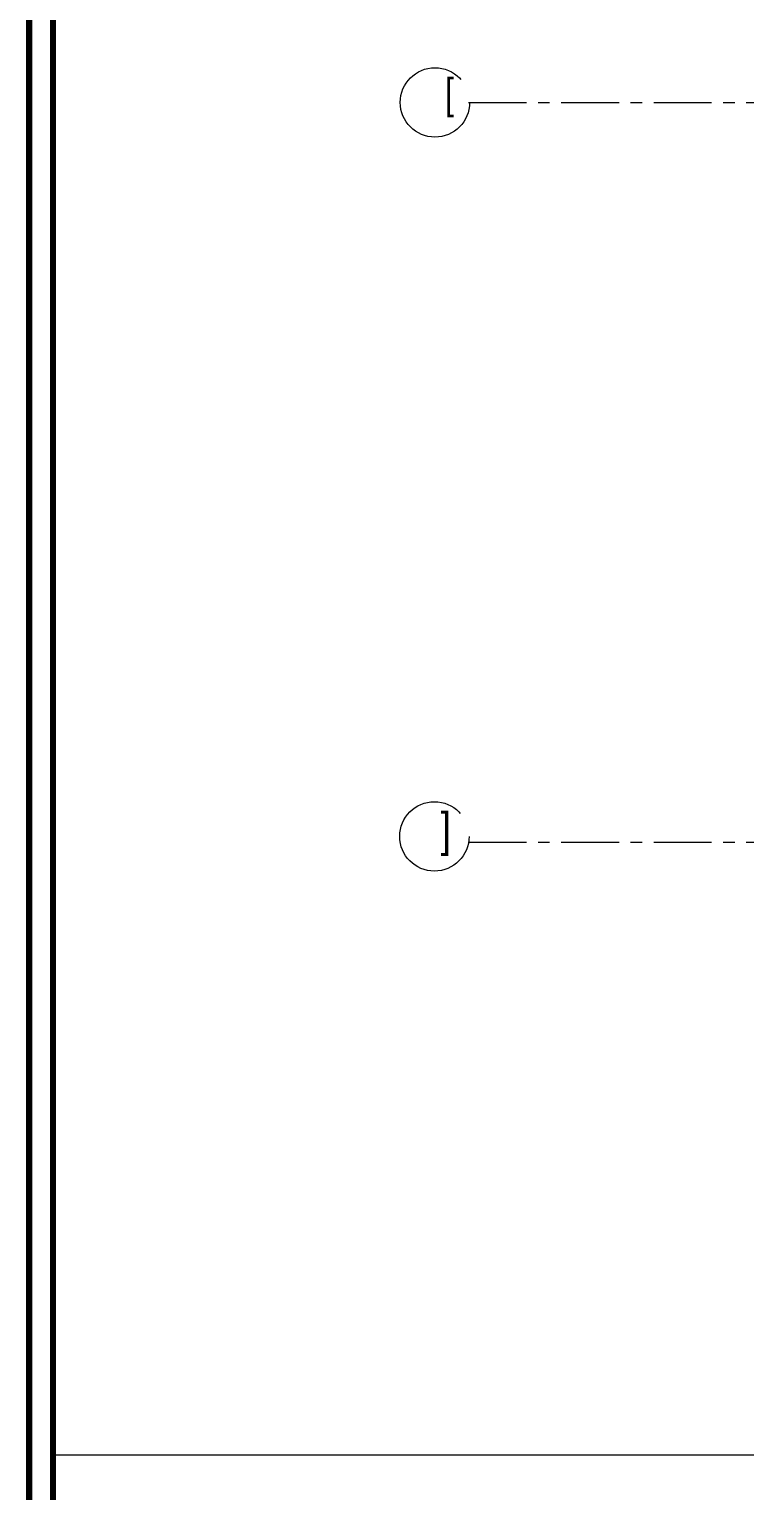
# Model space of a CAD drawing. Extents: x 800 to 995, y 398 to 804.
# Drawn here: x 847.85 to 857.13, y 605.25 to 624.22 of the extents above; entities that cross this region are included whole.
import ezdxf

# ---------------------------------------------------------------- set-up
doc = ezdxf.new("R2010")
doc.units = 0
doc.header["$MEASUREMENT"] = 0
doc.linetypes.add('CENTERX2', pattern=[4, 2.5, -0.5, 0.5, -0.5])
for name, color, linetype, lineweight in [('axis', 1, 'CENTERX2', 5), ('txt in circle', 11, 'CONTINUOUS', 13), ('UG-BORDER', 20, 'CONTINUOUS', 80)]:
    doc.layers.add(name, color=color, linetype=linetype, lineweight=lineweight)
doc.styles.add('SOSA2', font='SOSA.shx', dxfattribs={"width": 0.8})

msp = doc.modelspace()

# ---------------------------------------------------------------- linework, layer by layer
at = {"layer": 'axis', "color": 0, "ltscale": 0.3}
for p, q in [((853.545, 623.266), (857.608, 623.266)), ((853.545, 613.666), (857.608, 613.666))]:
    msp.add_line(p, q, dxfattribs=at)
at = {"layer": 'axis', "color": 0}
for centre in [(853.108, 623.266), (853.101, 613.742)]:
    msp.add_circle(centre, 0.45, dxfattribs=at)
at = {"layer": 'UG-BORDER'}
for p, q in [((847.847, 640.361), (847.847, 570.361)), ((847.847, 570.361), (847.847, 640.361)), ((848.151, 640.057), (848.151, 570.664))]:
    msp.add_line(p, q, dxfattribs=at)
at = {"layer": 'UG-BORDER', "color": 14, "lineweight": 20}
msp.add_line((926.487, 605.714), (848.151, 605.714), dxfattribs=at)

# ---------------------------------------------------------------- texts
at = {"layer": 'txt in circle', "color": 0, "ltscale": 0.01, "attachment_point": 5, "style": 'SOSA2'}
for s, insert, char_height in [('[', (853.296, 623.326), 0.392), (']', (853.248, 613.77), 0.435)]:
    msp.add_mtext(s, dxfattribs=dict(at, insert=insert, char_height=char_height))

doc.saveas('drawing.dxf')
